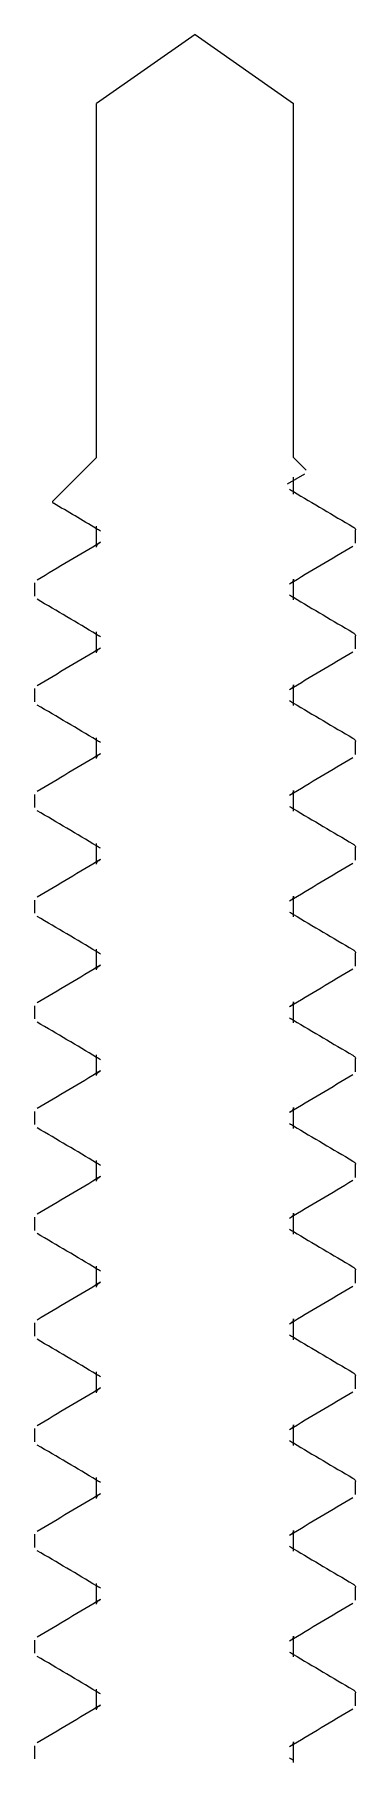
# Model space of a CAD drawing. Header units: inches. Extents: x 0.97 to 7.9, y 2.79 to 9.99.
# Drawn here: x 2.083 to 2.273, y 8.972 to 9.992 of the extents above; entities that cross this region are included whole.
import ezdxf

# ---------------------------------------------------------------- set-up
doc = ezdxf.new("R2010")
doc.units = ezdxf.units.IN
doc.header["$LTSCALE"] = 0.5
doc.header["$MEASUREMENT"] = 0
doc.layers.add('SHADE-BRACKET', color=7, linetype='Continuous', lineweight=30)
doc.layers.add('SHADE-BRACKET_SCREW', color=7, linetype='Continuous', lineweight=5)

# ---------------------------------------------------------------- blocks, each defined once
blk = doc.blocks.new('SHADE-BRACKET-SCREW-085598')
at = {"layer": 'SHADE-BRACKET_SCREW', "extrusion": (1, -2.22045e-16, 0)}
for p, q in [((-0.0062, 3.3374, -0.7264), (-0.0645, 3.2966, -0.7264)), ((-0.0062, 3.3374, -0.7264), (0.0521, 3.2966, -0.7264)), ((-0.0645, 3.0874, -0.7264), (-0.0645, 3.2966, -0.7264)), ((0.0521, 3.0874, -0.7264), (0.0521, 3.2966, -0.7264)), ((-0.0903, 3.0616, -0.7264), (-0.0645, 3.0874, -0.7264)), ((0.0596, 3.0799, -0.7264), (0.0521, 3.0874, -0.7264)), ((0.0485, 3.0718, -0.7264), (0.0588, 3.0777, -0.7264)), ((0.0521, 3.0657, -0.7264), (0.0521, 3.0758, -0.7264)), ((-0.0645, 3.0344, -0.7264), (-0.0645, 3.0467, -0.7264)), ((0.0888, 3.0367, -0.7264), (0.0888, 3.0445, -0.7264)), ((-0.1012, 3.0132, -0.7264), (-0.1012, 3.0054, -0.7264)), ((0.0521, 3.0032, -0.7264), (0.0521, 3.0155, -0.7264)), ((-0.0645, 2.9719, -0.7264), (-0.0645, 2.9842, -0.7264)), ((0.0888, 2.9742, -0.7264), (0.0888, 2.982, -0.7264)), ((-0.1012, 2.9507, -0.7264), (-0.1012, 2.9429, -0.7264)), ((0.0521, 2.9407, -0.7264), (0.0521, 2.953, -0.7264)), ((-0.0645, 2.9094, -0.7264), (-0.0645, 2.9217, -0.7264)), ((0.0888, 2.9117, -0.7264), (0.0888, 2.9195, -0.7264)), ((-0.1012, 2.8882, -0.7264), (-0.1012, 2.8804, -0.7264)), ((0.0521, 2.8782, -0.7264), (0.0521, 2.8905, -0.7264)), ((-0.0645, 2.8469, -0.7264), (-0.0645, 2.8592, -0.7264)), ((0.0888, 2.8492, -0.7264), (0.0888, 2.857, -0.7264)), ((-0.1012, 2.8257, -0.7264), (-0.1012, 2.8179, -0.7264)), ((0.0521, 2.8157, -0.7264), (0.0521, 2.828, -0.7264)), ((-0.0645, 2.7844, -0.7264), (-0.0645, 2.7967, -0.7264)), ((0.0888, 2.7867, -0.7264), (0.0888, 2.7945, -0.7264)), ((0.0521, 2.7532, -0.7264), (0.0521, 2.7655, -0.7264)), ((-0.1012, 2.7632, -0.7264), (-0.1012, 2.7554, -0.7264)), ((-0.0645, 2.7219, -0.7264), (-0.0645, 2.7342, -0.7264)), ((0.0888, 2.7242, -0.7264), (0.0888, 2.732, -0.7264)), ((0.0521, 2.6907, -0.7264), (0.0521, 2.703, -0.7264)), ((-0.1012, 2.7007, -0.7264), (-0.1012, 2.6929, -0.7264)), ((-0.0645, 2.6594, -0.7264), (-0.0645, 2.6717, -0.7264)), ((0.0888, 2.6617, -0.7264), (0.0888, 2.6695, -0.7264)), ((-0.1012, 2.6382, -0.7264), (-0.1012, 2.6304, -0.7264)), ((0.0521, 2.6282, -0.7264), (0.0521, 2.6405, -0.7264)), ((-0.0645, 2.5969, -0.7264), (-0.0645, 2.6092, -0.7264)), ((0.0888, 2.5992, -0.7264), (0.0888, 2.607, -0.7264)), ((-0.1012, 2.5757, -0.7264), (-0.1012, 2.5679, -0.7264)), ((0.0521, 2.5657, -0.7264), (0.0521, 2.578, -0.7264)), ((-0.0645, 2.5344, -0.7264), (-0.0645, 2.5467, -0.7264)), ((0.0888, 2.5367, -0.7264), (0.0888, 2.5445, -0.7264)), ((-0.1012, 2.5132, -0.7264), (-0.1012, 2.5054, -0.7264)), ((0.0521, 2.5032, -0.7264), (0.0521, 2.5155, -0.7264)), ((-0.0645, 2.4719, -0.7264), (-0.0645, 2.4842, -0.7264)), ((0.0888, 2.4742, -0.7264), (0.0888, 2.482, -0.7264)), ((-0.1012, 2.4507, -0.7264), (-0.1012, 2.4429, -0.7264)), ((0.0521, 2.4407, -0.7264), (0.0521, 2.453, -0.7264)), ((-0.0645, 2.4094, -0.7264), (-0.0645, 2.4217, -0.7264)), ((0.0888, 2.4117, -0.7264), (0.0888, 2.4195, -0.7264)), ((-0.1012, 2.3882, -0.7264), (-0.1012, 2.3804, -0.7264)), ((0.0521, 2.3782, -0.7264), (0.0521, 2.3905, -0.7264)), ((-0.0645, 2.3469, -0.7264), (-0.0645, 2.3592, -0.7264)), ((0.0888, 2.3492, -0.7264), (0.0888, 2.357, -0.7264)), ((-0.1012, 2.3257, -0.7264), (-0.1012, 2.3179, -0.7264)), ((0.0521, 2.3157, -0.7264), (0.0521, 2.328, -0.7264))]:
    blk.add_line(p, q, dxfattribs=at)
at = {"layer": 'SHADE-BRACKET_SCREW'}
for points, knots in [([(-0.0903, 3.0616, -0.7264), (-0.0907, 3.0612, -0.7264), (-0.0906, 3.0607, -0.7264), (-0.0899, 3.0603, -0.7264), (-0.0899, 3.0603, -0.7264), (-0.0899, 3.0603, -0.7264)], [0, 0, 0, 0, 0.04341682, 0.04341682, 0.0441827, 0.0441827, 0.0441827, 0.0441827]), ([(0.0872, 3.0464, -0.7264), (0.0873, 3.0463, -0.7264), (0.0875, 3.0462, -0.7264), (0.0884, 3.0456, -0.7264), (0.0888, 3.045, -0.7264), (0.0888, 3.0445, -0.7264)], [-0.04485816, -0.04485816, -0.04485816, -0.04485816, -0.03907355, -0.03907355, 0, 0, 0, 0]), ([(-0.0645, 3.0344, -0.7264), (-0.0645, 3.0349, -0.7264), (-0.0643, 3.0355, -0.7264), (-0.0634, 3.0364, -0.7264), (-0.0628, 3.0369, -0.7264), (-0.0621, 3.0374, -0.7264)], [0, 0, 0, 0, 0.02262006, 0.02262006, 0.04305702, 0.04305702, 0.04305702, 0.04305702]), ([(0.0521, 3.0155, -0.7264), (0.0521, 3.0149, -0.7264), (0.0519, 3.0144, -0.7264), (0.051, 3.0134, -0.7264), (0.0505, 3.013, -0.7264), (0.0497, 3.0125, -0.7264)], [0, 0, 0, 0, 0.02262006, 0.02262006, 0.04305702, 0.04305702, 0.04305702, 0.04305702]), ([(0.0872, 2.9839, -0.7264), (0.0874, 2.9838, -0.7264), (0.0876, 2.9836, -0.7264), (0.0884, 2.983, -0.7264), (0.0888, 2.9825, -0.7264), (0.0888, 2.982, -0.7264)], [-0.04485565, -0.04485565, -0.04485565, -0.04485565, -0.03658693, -0.03658693, 0, 0, 0, 0]), ([(-0.0645, 2.9719, -0.7264), (-0.0645, 2.9724, -0.7264), (-0.0643, 2.973, -0.7264), (-0.0634, 2.9739, -0.7264), (-0.0628, 2.9744, -0.7264), (-0.0621, 2.9749, -0.7264)], [0, 0, 0, 0, 0.02262006, 0.02262006, 0.04305702, 0.04305702, 0.04305702, 0.04305702]), ([(0.0521, 2.953, -0.7264), (0.0521, 2.9524, -0.7264), (0.0519, 2.9519, -0.7264), (0.051, 2.9509, -0.7264), (0.0505, 2.9505, -0.7264), (0.0497, 2.95, -0.7264)], [0, 0, 0, 0, 0.02262006, 0.02262006, 0.04305702, 0.04305702, 0.04305702, 0.04305702]), ([(0.0872, 2.9214, -0.7264), (0.0874, 2.9213, -0.7264), (0.0876, 2.9211, -0.7264), (0.0884, 2.9205, -0.7264), (0.0888, 2.92, -0.7264), (0.0888, 2.9195, -0.7264)], [-0.04485565, -0.04485565, -0.04485565, -0.04485565, -0.03658693, -0.03658693, 0, 0, 0, 0]), ([(-0.0645, 2.9094, -0.7264), (-0.0645, 2.9099, -0.7264), (-0.0643, 2.9105, -0.7264), (-0.0634, 2.9114, -0.7264), (-0.0628, 2.9119, -0.7264), (-0.0621, 2.9124, -0.7264)], [0, 0, 0, 0, 0.02262006, 0.02262006, 0.04305702, 0.04305702, 0.04305702, 0.04305702]), ([(0.0521, 2.8905, -0.7264), (0.0521, 2.8899, -0.7264), (0.0519, 2.8894, -0.7264), (0.051, 2.8884, -0.7264), (0.0505, 2.888, -0.7264), (0.0497, 2.8875, -0.7264)], [0, 0, 0, 0, 0.02262006, 0.02262006, 0.04305702, 0.04305702, 0.04305702, 0.04305702]), ([(0.0872, 2.8589, -0.7264), (0.0874, 2.8588, -0.7264), (0.0876, 2.8586, -0.7264), (0.0884, 2.858, -0.7264), (0.0888, 2.8575, -0.7264), (0.0888, 2.857, -0.7264)], [-0.04485565, -0.04485565, -0.04485565, -0.04485565, -0.03658693, -0.03658693, 0, 0, 0, 0]), ([(-0.0645, 2.8469, -0.7264), (-0.0645, 2.8474, -0.7264), (-0.0643, 2.848, -0.7264), (-0.0634, 2.8489, -0.7264), (-0.0628, 2.8494, -0.7264), (-0.0621, 2.8499, -0.7264)], [0, 0, 0, 0, 0.02262006, 0.02262006, 0.04305702, 0.04305702, 0.04305702, 0.04305702]), ([(0.0521, 2.828, -0.7264), (0.0521, 2.8274, -0.7264), (0.0519, 2.8269, -0.7264), (0.051, 2.8259, -0.7264), (0.0505, 2.8255, -0.7264), (0.0497, 2.825, -0.7264)], [0, 0, 0, 0, 0.02262006, 0.02262006, 0.04305702, 0.04305702, 0.04305702, 0.04305702]), ([(0.0872, 2.7964, -0.7264), (0.0874, 2.7963, -0.7264), (0.0876, 2.7961, -0.7264), (0.0884, 2.7955, -0.7264), (0.0888, 2.795, -0.7264), (0.0888, 2.7945, -0.7264)], [-0.04485565, -0.04485565, -0.04485565, -0.04485565, -0.03658693, -0.03658693, 0, 0, 0, 0]), ([(-0.0645, 2.7844, -0.7264), (-0.0645, 2.7849, -0.7264), (-0.0643, 2.7855, -0.7264), (-0.0634, 2.7864, -0.7264), (-0.0628, 2.7869, -0.7264), (-0.0621, 2.7874, -0.7264)], [0, 0, 0, 0, 0.02262006, 0.02262006, 0.04305702, 0.04305702, 0.04305702, 0.04305702]), ([(0.0521, 2.7655, -0.7264), (0.0521, 2.7649, -0.7264), (0.0519, 2.7644, -0.7264), (0.051, 2.7634, -0.7264), (0.0505, 2.763, -0.7264), (0.0497, 2.7625, -0.7264)], [0, 0, 0, 0, 0.02262006, 0.02262006, 0.04305702, 0.04305702, 0.04305702, 0.04305702]), ([(0.0872, 2.7339, -0.7264), (0.0874, 2.7338, -0.7264), (0.0876, 2.7336, -0.7264), (0.0884, 2.733, -0.7264), (0.0888, 2.7325, -0.7264), (0.0888, 2.732, -0.7264)], [-0.04485565, -0.04485565, -0.04485565, -0.04485565, -0.03658693, -0.03658693, 0, 0, 0, 0]), ([(-0.0645, 2.7219, -0.7264), (-0.0645, 2.7224, -0.7264), (-0.0643, 2.723, -0.7264), (-0.0634, 2.7239, -0.7264), (-0.0628, 2.7244, -0.7264), (-0.0621, 2.7249, -0.7264)], [0, 0, 0, 0, 0.02262006, 0.02262006, 0.04305702, 0.04305702, 0.04305702, 0.04305702]), ([(0.0521, 2.703, -0.7264), (0.0521, 2.7024, -0.7264), (0.0519, 2.7019, -0.7264), (0.051, 2.7009, -0.7264), (0.0505, 2.7005, -0.7264), (0.0497, 2.7, -0.7264)], [0, 0, 0, 0, 0.02262006, 0.02262006, 0.04305702, 0.04305702, 0.04305702, 0.04305702]), ([(-0.0645, 2.6594, -0.7264), (-0.0645, 2.6599, -0.7264), (-0.0643, 2.6605, -0.7264), (-0.0634, 2.6614, -0.7264), (-0.0628, 2.6619, -0.7264), (-0.0621, 2.6624, -0.7264)], [0, 0, 0, 0, 0.02262006, 0.02262006, 0.04305702, 0.04305702, 0.04305702, 0.04305702]), ([(0.0872, 2.6714, -0.7264), (0.0874, 2.6713, -0.7264), (0.0876, 2.6711, -0.7264), (0.0884, 2.6705, -0.7264), (0.0888, 2.67, -0.7264), (0.0888, 2.6695, -0.7264)], [-0.04485565, -0.04485565, -0.04485565, -0.04485565, -0.03658693, -0.03658693, 0, 0, 0, 0]), ([(0.0521, 2.6405, -0.7264), (0.0521, 2.6399, -0.7264), (0.0519, 2.6394, -0.7264), (0.051, 2.6384, -0.7264), (0.0505, 2.638, -0.7264), (0.0497, 2.6375, -0.7264)], [0, 0, 0, 0, 0.02262006, 0.02262006, 0.04305702, 0.04305702, 0.04305702, 0.04305702]), ([(0.0872, 2.6089, -0.7264), (0.0874, 2.6088, -0.7264), (0.0876, 2.6086, -0.7264), (0.0884, 2.608, -0.7264), (0.0888, 2.6075, -0.7264), (0.0888, 2.607, -0.7264)], [-0.04485565, -0.04485565, -0.04485565, -0.04485565, -0.03658693, -0.03658693, 0, 0, 0, 0]), ([(-0.0645, 2.5969, -0.7264), (-0.0645, 2.5974, -0.7264), (-0.0643, 2.598, -0.7264), (-0.0634, 2.5989, -0.7264), (-0.0628, 2.5994, -0.7264), (-0.0621, 2.5999, -0.7264)], [0, 0, 0, 0, 0.02262006, 0.02262006, 0.04305702, 0.04305702, 0.04305702, 0.04305702]), ([(0.0521, 2.578, -0.7264), (0.0521, 2.5774, -0.7264), (0.0519, 2.5769, -0.7264), (0.051, 2.5759, -0.7264), (0.0505, 2.5755, -0.7264), (0.0497, 2.575, -0.7264)], [0, 0, 0, 0, 0.02262006, 0.02262006, 0.04305702, 0.04305702, 0.04305702, 0.04305702]), ([(0.0872, 2.5464, -0.7264), (0.0874, 2.5463, -0.7264), (0.0876, 2.5461, -0.7264), (0.0884, 2.5455, -0.7264), (0.0888, 2.545, -0.7264), (0.0888, 2.5445, -0.7264)], [-0.04485565, -0.04485565, -0.04485565, -0.04485565, -0.03658693, -0.03658693, 0, 0, 0, 0]), ([(-0.0645, 2.5344, -0.7264), (-0.0645, 2.5349, -0.7264), (-0.0643, 2.5355, -0.7264), (-0.0634, 2.5364, -0.7264), (-0.0628, 2.5369, -0.7264), (-0.0621, 2.5374, -0.7264)], [0, 0, 0, 0, 0.02262006, 0.02262006, 0.04305702, 0.04305702, 0.04305702, 0.04305702]), ([(0.0521, 2.5155, -0.7264), (0.0521, 2.5149, -0.7264), (0.0519, 2.5144, -0.7264), (0.051, 2.5134, -0.7264), (0.0505, 2.513, -0.7264), (0.0497, 2.5125, -0.7264)], [0, 0, 0, 0, 0.02262006, 0.02262006, 0.04305702, 0.04305702, 0.04305702, 0.04305702]), ([(0.0872, 2.4839, -0.7264), (0.0874, 2.4838, -0.7264), (0.0876, 2.4836, -0.7264), (0.0884, 2.483, -0.7264), (0.0888, 2.4825, -0.7264), (0.0888, 2.482, -0.7264)], [-0.04485565, -0.04485565, -0.04485565, -0.04485565, -0.03658693, -0.03658693, 0, 0, 0, 0]), ([(-0.0645, 2.4719, -0.7264), (-0.0645, 2.4724, -0.7264), (-0.0643, 2.473, -0.7264), (-0.0634, 2.4739, -0.7264), (-0.0628, 2.4744, -0.7264), (-0.0621, 2.4749, -0.7264)], [0, 0, 0, 0, 0.02262006, 0.02262006, 0.04305702, 0.04305702, 0.04305702, 0.04305702]), ([(0.0521, 2.453, -0.7264), (0.0521, 2.4524, -0.7264), (0.0519, 2.4519, -0.7264), (0.051, 2.4509, -0.7264), (0.0505, 2.4505, -0.7264), (0.0497, 2.45, -0.7264)], [0, 0, 0, 0, 0.02262006, 0.02262006, 0.04305702, 0.04305702, 0.04305702, 0.04305702]), ([(0.0872, 2.4214, -0.7264), (0.0874, 2.4213, -0.7264), (0.0876, 2.4211, -0.7264), (0.0884, 2.4205, -0.7264), (0.0888, 2.42, -0.7264), (0.0888, 2.4195, -0.7264)], [-0.04485565, -0.04485565, -0.04485565, -0.04485565, -0.03658693, -0.03658693, 0, 0, 0, 0]), ([(-0.0645, 2.4094, -0.7264), (-0.0645, 2.4099, -0.7264), (-0.0643, 2.4105, -0.7264), (-0.0634, 2.4114, -0.7264), (-0.0628, 2.4119, -0.7264), (-0.0621, 2.4124, -0.7264)], [0, 0, 0, 0, 0.02262006, 0.02262006, 0.04305702, 0.04305702, 0.04305702, 0.04305702]), ([(0.0521, 2.3905, -0.7264), (0.0521, 2.3899, -0.7264), (0.0519, 2.3894, -0.7264), (0.051, 2.3884, -0.7264), (0.0505, 2.388, -0.7264), (0.0497, 2.3875, -0.7264)], [0, 0, 0, 0, 0.02262006, 0.02262006, 0.04305702, 0.04305702, 0.04305702, 0.04305702]), ([(0.0872, 2.3589, -0.7264), (0.0874, 2.3588, -0.7264), (0.0876, 2.3586, -0.7264), (0.0884, 2.358, -0.7264), (0.0888, 2.3575, -0.7264), (0.0888, 2.357, -0.7264)], [-0.04485565, -0.04485565, -0.04485565, -0.04485565, -0.03658693, -0.03658693, 0, 0, 0, 0]), ([(-0.0645, 2.3469, -0.7264), (-0.0645, 2.3474, -0.7264), (-0.0643, 2.348, -0.7264), (-0.0634, 2.3489, -0.7264), (-0.0628, 2.3494, -0.7264), (-0.0621, 2.3499, -0.7264)], [0, 0, 0, 0, 0.02262006, 0.02262006, 0.04305702, 0.04305702, 0.04305702, 0.04305702]), ([(0.0521, 2.328, -0.7264), (0.0521, 2.3274, -0.7264), (0.0519, 2.3269, -0.7264), (0.051, 2.3259, -0.7264), (0.0505, 2.3255, -0.7264), (0.0497, 2.325, -0.7264)], [0, 0, 0, 0, 0.02262006, 0.02262006, 0.04305702, 0.04305702, 0.04305702, 0.04305702])]:
    blk.add_open_spline(points, degree=3, knots=knots, dxfattribs=at)
for points in [[(-0.0645, 3.0452, -0.7264), (-0.0729, 3.0503, -0.7264), (-0.0814, 3.0553, -0.7264), (-0.0899, 3.0603, -0.7264)], [(0.0497, 3.0686, -0.7264), (0.0505, 3.0681, -0.7264), (0.0513, 3.0677, -0.7264), (0.0521, 3.0672, -0.7264)], [(0.0521, 3.0672, -0.7264), (0.0637, 3.0602, -0.7264), (0.0755, 3.0533, -0.7264), (0.0872, 3.0464, -0.7264)], [(-0.0621, 3.0438, -0.7264), (-0.0629, 3.0443, -0.7264), (-0.0637, 3.0447, -0.7264), (-0.0645, 3.0452, -0.7264)], [(-0.0996, 3.0151, -0.7264), (-0.0871, 3.0225, -0.7264), (-0.0745, 3.0299, -0.7264), (-0.0621, 3.0374, -0.7264)], [(0.0872, 3.0348, -0.7264), (0.0747, 3.0274, -0.7264), (0.0622, 3.02, -0.7264), (0.0497, 3.0125, -0.7264)], [(-0.0645, 2.9827, -0.7264), (-0.0761, 2.9897, -0.7264), (-0.0878, 2.9966, -0.7264), (-0.0996, 3.0035, -0.7264)], [(0.0497, 3.0061, -0.7264), (0.0505, 3.0056, -0.7264), (0.0513, 3.0052, -0.7264), (0.0521, 3.0047, -0.7264)], [(0.0521, 3.0047, -0.7264), (0.0637, 2.9977, -0.7264), (0.0755, 2.9908, -0.7264), (0.0872, 2.9839, -0.7264)], [(-0.0621, 2.9813, -0.7264), (-0.0629, 2.9818, -0.7264), (-0.0637, 2.9822, -0.7264), (-0.0645, 2.9827, -0.7264)], [(-0.0996, 2.9526, -0.7264), (-0.0871, 2.96, -0.7264), (-0.0745, 2.9674, -0.7264), (-0.0621, 2.9749, -0.7264)], [(0.0872, 2.9723, -0.7264), (0.0747, 2.9649, -0.7264), (0.0622, 2.9575, -0.7264), (0.0497, 2.95, -0.7264)], [(-0.0645, 2.9202, -0.7264), (-0.0761, 2.9272, -0.7264), (-0.0878, 2.9341, -0.7264), (-0.0996, 2.941, -0.7264)], [(0.0497, 2.9436, -0.7264), (0.0505, 2.9431, -0.7264), (0.0513, 2.9427, -0.7264), (0.0521, 2.9422, -0.7264)], [(0.0521, 2.9422, -0.7264), (0.0637, 2.9352, -0.7264), (0.0755, 2.9283, -0.7264), (0.0872, 2.9214, -0.7264)], [(-0.0621, 2.9188, -0.7264), (-0.0629, 2.9193, -0.7264), (-0.0637, 2.9197, -0.7264), (-0.0645, 2.9202, -0.7264)], [(-0.0996, 2.8901, -0.7264), (-0.0871, 2.8975, -0.7264), (-0.0745, 2.9049, -0.7264), (-0.0621, 2.9124, -0.7264)], [(0.0872, 2.9098, -0.7264), (0.0747, 2.9024, -0.7264), (0.0622, 2.895, -0.7264), (0.0497, 2.8875, -0.7264)], [(-0.0645, 2.8577, -0.7264), (-0.0761, 2.8647, -0.7264), (-0.0878, 2.8716, -0.7264), (-0.0996, 2.8785, -0.7264)], [(0.0497, 2.8811, -0.7264), (0.0505, 2.8806, -0.7264), (0.0513, 2.8802, -0.7264), (0.0521, 2.8797, -0.7264)], [(0.0521, 2.8797, -0.7264), (0.0637, 2.8727, -0.7264), (0.0755, 2.8658, -0.7264), (0.0872, 2.8589, -0.7264)], [(-0.0621, 2.8563, -0.7264), (-0.0629, 2.8568, -0.7264), (-0.0637, 2.8572, -0.7264), (-0.0645, 2.8577, -0.7264)], [(-0.0996, 2.8276, -0.7264), (-0.0871, 2.835, -0.7264), (-0.0745, 2.8424, -0.7264), (-0.0621, 2.8499, -0.7264)], [(0.0872, 2.8473, -0.7264), (0.0747, 2.8399, -0.7264), (0.0622, 2.8325, -0.7264), (0.0497, 2.825, -0.7264)], [(-0.0645, 2.7952, -0.7264), (-0.0761, 2.8022, -0.7264), (-0.0878, 2.8091, -0.7264), (-0.0996, 2.816, -0.7264)], [(0.0497, 2.8186, -0.7264), (0.0505, 2.8181, -0.7264), (0.0513, 2.8177, -0.7264), (0.0521, 2.8172, -0.7264)], [(0.0521, 2.8172, -0.7264), (0.0637, 2.8102, -0.7264), (0.0755, 2.8033, -0.7264), (0.0872, 2.7964, -0.7264)], [(-0.0621, 2.7938, -0.7264), (-0.0629, 2.7943, -0.7264), (-0.0637, 2.7947, -0.7264), (-0.0645, 2.7952, -0.7264)], [(-0.0996, 2.7651, -0.7264), (-0.0871, 2.7725, -0.7264), (-0.0745, 2.7799, -0.7264), (-0.0621, 2.7874, -0.7264)], [(0.0872, 2.7848, -0.7264), (0.0747, 2.7774, -0.7264), (0.0622, 2.77, -0.7264), (0.0497, 2.7625, -0.7264)], [(0.0497, 2.7561, -0.7264), (0.0505, 2.7556, -0.7264), (0.0513, 2.7552, -0.7264), (0.0521, 2.7547, -0.7264)], [(0.0521, 2.7547, -0.7264), (0.0637, 2.7477, -0.7264), (0.0755, 2.7408, -0.7264), (0.0872, 2.7339, -0.7264)], [(-0.0645, 2.7327, -0.7264), (-0.0761, 2.7397, -0.7264), (-0.0878, 2.7466, -0.7264), (-0.0996, 2.7535, -0.7264)], [(-0.0996, 2.7026, -0.7264), (-0.0871, 2.71, -0.7264), (-0.0745, 2.7174, -0.7264), (-0.0621, 2.7249, -0.7264)], [(-0.0621, 2.7313, -0.7264), (-0.0629, 2.7318, -0.7264), (-0.0637, 2.7322, -0.7264), (-0.0645, 2.7327, -0.7264)], [(0.0872, 2.7223, -0.7264), (0.0747, 2.7149, -0.7264), (0.0622, 2.7075, -0.7264), (0.0497, 2.7, -0.7264)], [(0.0497, 2.6936, -0.7264), (0.0505, 2.6931, -0.7264), (0.0513, 2.6927, -0.7264), (0.0521, 2.6922, -0.7264)], [(-0.0645, 2.6702, -0.7264), (-0.0761, 2.6772, -0.7264), (-0.0878, 2.6841, -0.7264), (-0.0996, 2.691, -0.7264)], [(0.0521, 2.6922, -0.7264), (0.0637, 2.6852, -0.7264), (0.0755, 2.6783, -0.7264), (0.0872, 2.6714, -0.7264)], [(-0.0996, 2.6401, -0.7264), (-0.0871, 2.6475, -0.7264), (-0.0745, 2.6549, -0.7264), (-0.0621, 2.6624, -0.7264)], [(-0.0621, 2.6688, -0.7264), (-0.0629, 2.6693, -0.7264), (-0.0637, 2.6697, -0.7264), (-0.0645, 2.6702, -0.7264)], [(0.0872, 2.6598, -0.7264), (0.0747, 2.6524, -0.7264), (0.0622, 2.645, -0.7264), (0.0497, 2.6375, -0.7264)], [(-0.0645, 2.6077, -0.7264), (-0.0761, 2.6147, -0.7264), (-0.0878, 2.6216, -0.7264), (-0.0996, 2.6285, -0.7264)], [(0.0497, 2.6311, -0.7264), (0.0505, 2.6306, -0.7264), (0.0513, 2.6302, -0.7264), (0.0521, 2.6297, -0.7264)], [(0.0521, 2.6297, -0.7264), (0.0637, 2.6227, -0.7264), (0.0755, 2.6158, -0.7264), (0.0872, 2.6089, -0.7264)], [(-0.0621, 2.6063, -0.7264), (-0.0629, 2.6068, -0.7264), (-0.0637, 2.6072, -0.7264), (-0.0645, 2.6077, -0.7264)], [(-0.0996, 2.5776, -0.7264), (-0.0871, 2.585, -0.7264), (-0.0745, 2.5924, -0.7264), (-0.0621, 2.5999, -0.7264)], [(0.0872, 2.5973, -0.7264), (0.0747, 2.5899, -0.7264), (0.0622, 2.5825, -0.7264), (0.0497, 2.575, -0.7264)], [(-0.0645, 2.5452, -0.7264), (-0.0761, 2.5522, -0.7264), (-0.0878, 2.5591, -0.7264), (-0.0996, 2.566, -0.7264)], [(0.0497, 2.5686, -0.7264), (0.0505, 2.5681, -0.7264), (0.0513, 2.5677, -0.7264), (0.0521, 2.5672, -0.7264)], [(0.0521, 2.5672, -0.7264), (0.0637, 2.5602, -0.7264), (0.0755, 2.5533, -0.7264), (0.0872, 2.5464, -0.7264)], [(-0.0621, 2.5438, -0.7264), (-0.0629, 2.5443, -0.7264), (-0.0637, 2.5447, -0.7264), (-0.0645, 2.5452, -0.7264)], [(-0.0996, 2.5151, -0.7264), (-0.0871, 2.5225, -0.7264), (-0.0745, 2.5299, -0.7264), (-0.0621, 2.5374, -0.7264)], [(0.0872, 2.5348, -0.7264), (0.0747, 2.5274, -0.7264), (0.0622, 2.52, -0.7264), (0.0497, 2.5125, -0.7264)], [(-0.0645, 2.4827, -0.7264), (-0.0761, 2.4897, -0.7264), (-0.0878, 2.4966, -0.7264), (-0.0996, 2.5035, -0.7264)], [(0.0497, 2.5061, -0.7264), (0.0505, 2.5056, -0.7264), (0.0513, 2.5052, -0.7264), (0.0521, 2.5047, -0.7264)], [(0.0521, 2.5047, -0.7264), (0.0637, 2.4977, -0.7264), (0.0755, 2.4908, -0.7264), (0.0872, 2.4839, -0.7264)], [(-0.0621, 2.4813, -0.7264), (-0.0629, 2.4818, -0.7264), (-0.0637, 2.4822, -0.7264), (-0.0645, 2.4827, -0.7264)], [(-0.0996, 2.4526, -0.7264), (-0.0871, 2.46, -0.7264), (-0.0745, 2.4674, -0.7264), (-0.0621, 2.4749, -0.7264)], [(0.0872, 2.4723, -0.7264), (0.0747, 2.4649, -0.7264), (0.0622, 2.4575, -0.7264), (0.0497, 2.45, -0.7264)], [(-0.0645, 2.4202, -0.7264), (-0.0761, 2.4272, -0.7264), (-0.0878, 2.4341, -0.7264), (-0.0996, 2.441, -0.7264)], [(0.0497, 2.4436, -0.7264), (0.0505, 2.4431, -0.7264), (0.0513, 2.4427, -0.7264), (0.0521, 2.4422, -0.7264)], [(0.0521, 2.4422, -0.7264), (0.0637, 2.4352, -0.7264), (0.0755, 2.4283, -0.7264), (0.0872, 2.4214, -0.7264)], [(-0.0621, 2.4188, -0.7264), (-0.0629, 2.4193, -0.7264), (-0.0637, 2.4197, -0.7264), (-0.0645, 2.4202, -0.7264)], [(-0.0996, 2.3901, -0.7264), (-0.0871, 2.3975, -0.7264), (-0.0745, 2.4049, -0.7264), (-0.0621, 2.4124, -0.7264)], [(0.0872, 2.4098, -0.7264), (0.0747, 2.4024, -0.7264), (0.0622, 2.395, -0.7264), (0.0497, 2.3875, -0.7264)], [(-0.0645, 2.3577, -0.7264), (-0.0761, 2.3647, -0.7264), (-0.0878, 2.3716, -0.7264), (-0.0996, 2.3785, -0.7264)], [(0.0497, 2.3811, -0.7264), (0.0505, 2.3806, -0.7264), (0.0513, 2.3802, -0.7264), (0.0521, 2.3797, -0.7264)], [(0.0521, 2.3797, -0.7264), (0.0637, 2.3727, -0.7264), (0.0755, 2.3658, -0.7264), (0.0872, 2.3589, -0.7264)], [(-0.0621, 2.3563, -0.7264), (-0.0629, 2.3568, -0.7264), (-0.0637, 2.3572, -0.7264), (-0.0645, 2.3577, -0.7264)], [(-0.0996, 2.3276, -0.7264), (-0.0871, 2.335, -0.7264), (-0.0745, 2.3424, -0.7264), (-0.0621, 2.3499, -0.7264)], [(0.0872, 2.3473, -0.7264), (0.0747, 2.3399, -0.7264), (0.0622, 2.3325, -0.7264), (0.0497, 2.325, -0.7264)], [(0.0497, 2.3186, -0.7264), (0.0505, 2.3181, -0.7264), (0.0513, 2.3177, -0.7264), (0.0521, 2.3172, -0.7264)]]:
    blk.add_open_spline(points, degree=3, dxfattribs=at)
blk = doc.blocks.new('SYSTEM-085598')
at = {"layer": 'SHADE-BRACKET_SCREW'}
blk.add_blockref('SHADE-BRACKET-SCREW-085598', (0, 0), dxfattribs=at)

msp = doc.modelspace()

# ---------------------------------------------------------------- block references
at = {"layer": 'SHADE-BRACKET'}
msp.add_blockref('SYSTEM-085598', (2.1847, 6.6547, 0.7264), dxfattribs=at)

doc.saveas('drawing.dxf')
